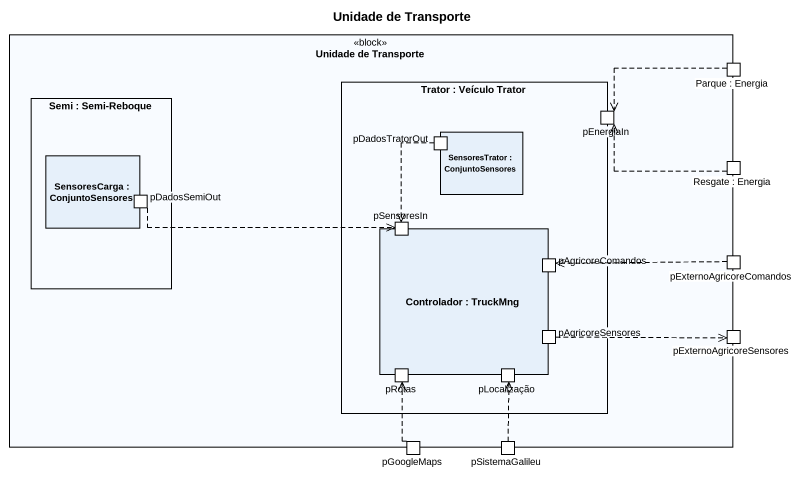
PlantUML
@startuml
title Unidade de Transporte
rectangle "Unidade de Transporte" as Unidade_de_Transporte <<block>> {
  port "Parque : Energia" as Parque_Energia
  rectangle "Semi : Semi-Reboque" as Semi {
    rectangle "SensoresCarga : ConjuntoSensores" as SensoresCarga {
      port pDadosSemiOut <<FlowPort>>
    }
  }
  rectangle "Trator : Veículo Trator" as Trator {
    port pEnergiaIn <<FlowPort>>
    rectangle "SensoresTrator : ConjuntoSensores" as SensoresTrator {
      port pDadosTratorOut <<FlowPort>>
    }
    rectangle "Controlador : TruckMng" as Controlador {
      port pSensoresIn <<FlowPort>>
      port pAgricoreComandos <<FlowPort>>
      port pAgricoreSensores <<FlowPort>>
      port pRotas <<FlowPort>>
      port pLocalização <<FlowPort>>
    }
  }
  port "Resgate : Energia" as Resgate_Energia
  port pExternoAgricoreComandos
  port pExternoAgricoreSensores
  port pGoogleMaps
  port pSistemaGalileu
}
Parque_Energia .left.> pEnergiaIn
pDadosTratorOut ..> pSensoresIn
pDadosSemiOut .right.> pSensoresIn
Resgate_Energia .left.> pEnergiaIn
pExternoAgricoreComandos .left.> pAgricoreComandos
pAgricoreSensores .right.> pExternoAgricoreSensores
pGoogleMaps .up.> pRotas
pSistemaGalileu .up.> pLocalização
@enduml
